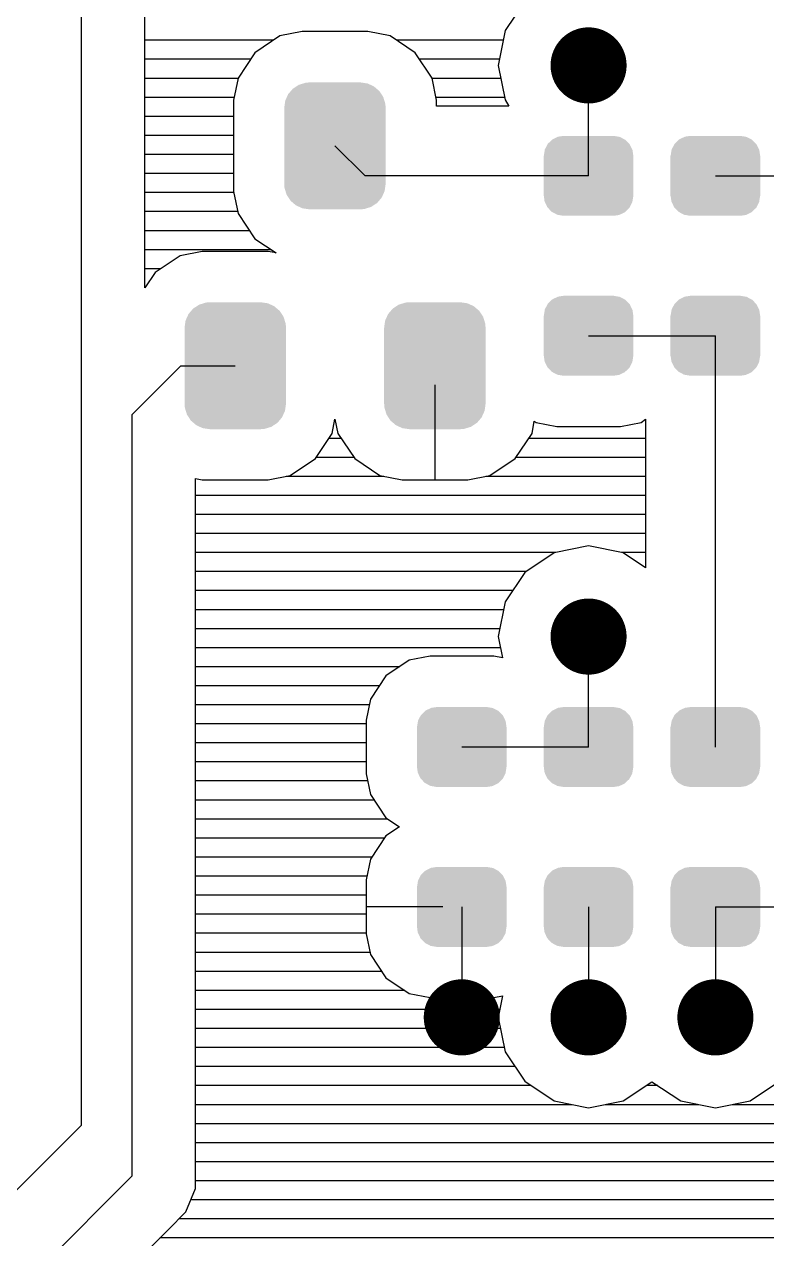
# Model space of a CAD drawing. Extents: x 295 to 953, y 10 to 290.
# Drawn here: x 705.93 to 722.29, y 219.61 to 246.35 of the extents above; entities that cross this region are included whole.
import ezdxf

# ---------------------------------------------------------------- set-up
doc = ezdxf.new("R2010")
doc.units = 0
doc.header["$LTSCALE"] = 5
doc.header["$MEASUREMENT"] = 0
doc.layers.get('0').update_dxf_attribs({"linetype": 'CONTINUOUS', "lineweight": 25})
doc.layers.add('DV-DPO-A6_BOT', color=7, linetype='CONTINUOUS')

msp = doc.modelspace()

# ---------------------------------------------------------------- linework, layer by layer
at = {"const_width": 0.838}
for points in [[(718.784, 245.441, -1), (717.946, 245.441, -1)], [(718.784, 232.868, -1), (717.946, 232.868, -1)], [(715.99, 224.486, -1), (715.152, 224.486, -1)], [(718.784, 224.486, -1), (717.946, 224.486, -1)], [(721.578, 224.486, -1), (720.74, 224.486, -1)]]:
    msp.add_lwpolyline(points, format="xyb", close=True, dxfattribs=at)
for points in [[(713.801, 244.808), (713.755, 244.877), (711.746, 244.808), (711.806, 244.877)], [(713.755, 244.877), (713.696, 244.927), (711.806, 244.877), (711.849, 244.927)], [(713.696, 244.927), (713.635, 244.98), (711.849, 244.927), (711.928, 244.98)], [(713.635, 244.98), (713.56, 245.014), (711.928, 244.98), (711.981, 245.014)], [(713.56, 245.014), (713.492, 245.044), (711.981, 245.014), (712.081, 245.044)], [(713.492, 245.044), (713.383, 245.06), (712.081, 245.044), (712.132, 245.06)], [(713.383, 245.06), (713.336, 245.067), (712.132, 245.06), (712.218, 245.067)], [(713.888, 244.594), (713.866, 244.664), (711.672, 244.594), (711.682, 244.664)], [(713.866, 244.664), (713.842, 244.745), (711.682, 244.664), (711.718, 244.745)], [(713.842, 244.745), (713.801, 244.808), (711.718, 244.745), (711.746, 244.808)], [(713.894, 244.508), (713.888, 244.594), (711.659, 244.508), (711.672, 244.594)], [(713.894, 242.832), (713.894, 244.508), (711.659, 242.832), (711.659, 244.508)], [(719.176, 243.802), (719.16, 243.811), (717.556, 243.802), (717.565, 243.811)], [(719.16, 243.811), (719.053, 243.867), (717.565, 243.811), (717.682, 243.867)], [(719.053, 243.867), (719.026, 243.872), (717.682, 243.867), (717.691, 243.872)], [(719.026, 243.872), (718.915, 243.89), (717.691, 243.872), (717.814, 243.89)], [(721.97, 243.802), (721.954, 243.811), (720.35, 243.802), (720.359, 243.811)], [(721.954, 243.811), (721.847, 243.867), (720.359, 243.811), (720.476, 243.867)], [(721.847, 243.867), (721.82, 243.872), (720.476, 243.867), (720.485, 243.872)], [(721.82, 243.872), (721.709, 243.89), (720.485, 243.872), (720.608, 243.89)], [(719.351, 243.452), (719.333, 243.576), (717.379, 243.452), (717.399, 243.576)], [(719.333, 243.576), (719.327, 243.59), (717.399, 243.576), (717.401, 243.59)], [(719.327, 243.59), (719.273, 243.702), (717.401, 243.59), (717.459, 243.702)], [(719.273, 243.702), (719.262, 243.713), (717.459, 243.702), (717.465, 243.713)], [(719.262, 243.713), (719.176, 243.802), (717.465, 243.713), (717.556, 243.802)], [(722.145, 243.452), (722.127, 243.576), (720.173, 243.452), (720.193, 243.576)], [(722.127, 243.576), (722.121, 243.59), (720.193, 243.576), (720.195, 243.59)], [(722.121, 243.59), (722.067, 243.702), (720.195, 243.59), (720.253, 243.702)], [(722.067, 243.702), (722.056, 243.713), (720.253, 243.702), (720.259, 243.713)], [(722.056, 243.713), (721.97, 243.802), (720.259, 243.713), (720.35, 243.802)], [(719.354, 242.569), (719.354, 243.452), (717.376, 242.569), (717.376, 243.452)], [(722.148, 242.569), (722.148, 243.452), (720.17, 242.569), (720.17, 243.452)], [(713.882, 242.745), (713.894, 242.832), (711.666, 242.745), (711.659, 242.832)], [(713.872, 242.675), (713.882, 242.745), (711.687, 242.675), (711.666, 242.745)], [(713.836, 242.594), (713.872, 242.675), (711.712, 242.594), (711.687, 242.675)], [(713.807, 242.532), (713.836, 242.594), (711.753, 242.532), (711.712, 242.594)], [(713.748, 242.462), (713.807, 242.532), (711.799, 242.462), (711.753, 242.532)], [(719.331, 242.445), (719.351, 242.569), (717.396, 242.445), (717.379, 242.569)], [(722.125, 242.445), (722.145, 242.569), (720.19, 242.445), (720.173, 242.569)], [(713.705, 242.412), (713.748, 242.462), (711.857, 242.412), (711.799, 242.462)], [(713.625, 242.36), (713.705, 242.412), (711.918, 242.36), (711.857, 242.412)], [(713.573, 242.326), (713.625, 242.36), (711.994, 242.326), (711.918, 242.36)], [(713.473, 242.295), (713.573, 242.326), (712.062, 242.295), (711.994, 242.326)], [(713.422, 242.279), (713.473, 242.295), (712.171, 242.279), (712.062, 242.295)], [(713.336, 242.273), (713.422, 242.279), (712.218, 242.273), (712.171, 242.279)], [(719.329, 242.431), (719.331, 242.445), (717.403, 242.431), (717.396, 242.445)], [(719.271, 242.319), (719.329, 242.431), (717.457, 242.319), (717.403, 242.431)], [(719.265, 242.307), (719.271, 242.319), (717.468, 242.307), (717.457, 242.319)], [(719.173, 242.218), (719.265, 242.307), (717.553, 242.218), (717.468, 242.307)], [(719.165, 242.21), (719.173, 242.218), (717.57, 242.21), (717.553, 242.218)], [(719.048, 242.153), (719.165, 242.21), (717.677, 242.153), (717.57, 242.21)], [(722.123, 242.431), (722.125, 242.445), (720.197, 242.431), (720.19, 242.445)], [(722.065, 242.319), (722.123, 242.431), (720.251, 242.319), (720.197, 242.431)], [(722.059, 242.307), (722.065, 242.319), (720.262, 242.307), (720.251, 242.319)], [(721.967, 242.218), (722.059, 242.307), (720.347, 242.218), (720.262, 242.307)], [(721.959, 242.21), (721.967, 242.218), (720.364, 242.21), (720.347, 242.218)], [(721.842, 242.153), (721.959, 242.21), (720.471, 242.153), (720.364, 242.21)], [(719.039, 242.149), (719.048, 242.153), (717.703, 242.149), (717.677, 242.153)], [(718.915, 242.13), (719.039, 242.149), (717.814, 242.13), (717.703, 242.149)], [(721.833, 242.149), (721.842, 242.153), (720.497, 242.149), (720.471, 242.153)], [(721.709, 242.13), (721.833, 242.149), (720.608, 242.13), (720.497, 242.149)], [(719.16, 240.29), (719.053, 240.347), (717.565, 240.29), (717.682, 240.347)], [(719.053, 240.347), (719.026, 240.351), (717.682, 240.347), (717.691, 240.351)], [(719.026, 240.351), (718.915, 240.37), (717.691, 240.351), (717.814, 240.37)], [(721.954, 240.29), (721.847, 240.347), (720.359, 240.29), (720.476, 240.347)], [(721.847, 240.347), (721.82, 240.351), (720.476, 240.347), (720.485, 240.351)], [(721.82, 240.351), (721.709, 240.37), (720.485, 240.351), (720.608, 240.37)], [(711.559, 240.038), (711.5, 240.088), (709.61, 240.038), (709.653, 240.088)], [(711.5, 240.088), (711.439, 240.14), (709.653, 240.088), (709.732, 240.14)], [(711.439, 240.14), (711.363, 240.175), (709.732, 240.14), (709.785, 240.175)], [(711.363, 240.175), (711.296, 240.205), (709.785, 240.175), (709.885, 240.205)], [(711.296, 240.205), (711.187, 240.221), (709.885, 240.205), (709.936, 240.221)], [(711.187, 240.221), (711.14, 240.227), (709.936, 240.221), (710.022, 240.227)], [(715.957, 240.038), (715.898, 240.088), (714.008, 240.038), (714.051, 240.088)], [(715.898, 240.088), (715.837, 240.14), (714.051, 240.088), (714.13, 240.14)], [(715.837, 240.14), (715.761, 240.175), (714.13, 240.14), (714.183, 240.175)], [(715.761, 240.175), (715.693, 240.205), (714.183, 240.175), (714.283, 240.205)], [(715.693, 240.205), (715.585, 240.221), (714.283, 240.205), (714.333, 240.221)], [(715.585, 240.221), (715.537, 240.227), (714.333, 240.221), (714.42, 240.227)], [(719.333, 240.055), (719.327, 240.069), (717.399, 240.055), (717.401, 240.069)], [(719.327, 240.069), (719.273, 240.181), (717.401, 240.069), (717.459, 240.181)], [(719.273, 240.181), (719.262, 240.193), (717.459, 240.181), (717.465, 240.193)], [(719.262, 240.193), (719.176, 240.282), (717.465, 240.193), (717.556, 240.282)], [(719.176, 240.282), (719.16, 240.29), (717.556, 240.282), (717.565, 240.29)], [(722.127, 240.055), (722.121, 240.069), (720.193, 240.055), (720.195, 240.069)], [(722.121, 240.069), (722.067, 240.181), (720.195, 240.069), (720.253, 240.181)], [(722.067, 240.181), (722.056, 240.193), (720.253, 240.181), (720.259, 240.193)], [(722.056, 240.193), (721.97, 240.282), (720.259, 240.193), (720.35, 240.282)], [(721.97, 240.282), (721.954, 240.29), (720.35, 240.282), (720.359, 240.29)], [(711.692, 239.755), (711.67, 239.825), (709.476, 239.755), (709.485, 239.825)], [(711.67, 239.825), (711.646, 239.906), (709.485, 239.825), (709.522, 239.906)], [(711.646, 239.906), (711.605, 239.968), (709.522, 239.906), (709.55, 239.968)], [(711.605, 239.968), (711.559, 240.038), (709.55, 239.968), (709.61, 240.038)], [(716.089, 239.755), (716.068, 239.825), (713.873, 239.755), (713.883, 239.825)], [(716.068, 239.825), (716.043, 239.906), (713.883, 239.825), (713.92, 239.906)], [(716.043, 239.906), (716.002, 239.968), (713.92, 239.906), (713.948, 239.968)], [(716.002, 239.968), (715.957, 240.038), (713.948, 239.968), (714.008, 240.038)], [(719.354, 239.048), (719.354, 239.931), (717.376, 239.048), (717.376, 239.931)], [(719.351, 239.931), (719.333, 240.055), (717.379, 239.931), (717.399, 240.055)], [(722.148, 239.048), (722.148, 239.931), (720.17, 239.048), (720.17, 239.931)], [(722.145, 239.931), (722.127, 240.055), (720.173, 239.931), (720.193, 240.055)], [(711.698, 239.669), (711.692, 239.755), (709.463, 239.669), (709.476, 239.755)], [(711.698, 237.992), (711.698, 239.669), (709.463, 237.992), (709.463, 239.669)], [(716.096, 239.669), (716.089, 239.755), (713.861, 239.669), (713.873, 239.755)], [(716.096, 237.992), (716.096, 239.669), (713.861, 237.992), (713.861, 239.669)], [(719.331, 238.925), (719.351, 239.048), (717.396, 238.925), (717.379, 239.048)], [(722.125, 238.925), (722.145, 239.048), (720.19, 238.925), (720.173, 239.048)], [(719.329, 238.911), (719.331, 238.925), (717.403, 238.911), (717.396, 238.925)], [(719.271, 238.799), (719.329, 238.911), (717.457, 238.799), (717.403, 238.911)], [(719.265, 238.787), (719.271, 238.799), (717.468, 238.787), (717.457, 238.799)], [(719.173, 238.698), (719.265, 238.787), (717.553, 238.698), (717.468, 238.787)], [(722.123, 238.911), (722.125, 238.925), (720.197, 238.911), (720.19, 238.925)], [(722.065, 238.799), (722.123, 238.911), (720.251, 238.799), (720.197, 238.911)], [(722.059, 238.787), (722.065, 238.799), (720.262, 238.787), (720.251, 238.799)], [(721.967, 238.698), (722.059, 238.787), (720.347, 238.698), (720.262, 238.787)], [(719.165, 238.689), (719.173, 238.698), (717.57, 238.689), (717.553, 238.698)], [(719.048, 238.633), (719.165, 238.689), (717.677, 238.633), (717.57, 238.689)], [(719.039, 238.628), (719.048, 238.633), (717.703, 238.628), (717.677, 238.633)], [(718.915, 238.61), (719.039, 238.628), (717.814, 238.61), (717.703, 238.628)], [(721.959, 238.689), (721.967, 238.698), (720.364, 238.689), (720.347, 238.698)], [(721.842, 238.633), (721.959, 238.689), (720.471, 238.633), (720.364, 238.689)], [(721.833, 238.628), (721.842, 238.633), (720.497, 238.628), (720.471, 238.633)], [(721.709, 238.61), (721.833, 238.628), (720.608, 238.61), (720.497, 238.628)], [(711.686, 237.906), (711.698, 237.992), (709.47, 237.906), (709.463, 237.992)], [(716.084, 237.906), (716.096, 237.992), (713.868, 237.906), (713.861, 237.992)], [(711.676, 237.836), (711.686, 237.906), (709.491, 237.836), (709.47, 237.906)], [(711.639, 237.755), (711.676, 237.836), (709.516, 237.755), (709.491, 237.836)], [(711.611, 237.693), (711.639, 237.755), (709.557, 237.693), (709.516, 237.755)], [(711.552, 237.623), (711.611, 237.693), (709.602, 237.623), (709.557, 237.693)], [(716.074, 237.836), (716.084, 237.906), (713.889, 237.836), (713.868, 237.906)], [(716.037, 237.755), (716.074, 237.836), (713.914, 237.755), (713.889, 237.836)], [(716.009, 237.693), (716.037, 237.755), (713.955, 237.693), (713.914, 237.755)], [(715.95, 237.623), (716.009, 237.693), (714, 237.623), (713.955, 237.693)], [(711.509, 237.573), (711.552, 237.623), (709.661, 237.573), (709.602, 237.623)], [(711.429, 237.521), (711.509, 237.573), (709.722, 237.521), (709.661, 237.573)], [(711.377, 237.486), (711.429, 237.521), (709.798, 237.486), (709.722, 237.521)], [(711.277, 237.456), (711.377, 237.486), (709.866, 237.456), (709.798, 237.486)], [(711.226, 237.44), (711.277, 237.456), (709.975, 237.44), (709.866, 237.456)], [(711.14, 237.433), (711.226, 237.44), (710.022, 237.433), (709.975, 237.44)], [(715.906, 237.573), (715.95, 237.623), (714.059, 237.573), (714, 237.623)], [(715.827, 237.521), (715.906, 237.573), (714.12, 237.521), (714.059, 237.573)], [(715.775, 237.486), (715.827, 237.521), (714.196, 237.486), (714.12, 237.521)], [(715.675, 237.456), (715.775, 237.486), (714.264, 237.456), (714.196, 237.486)], [(715.624, 237.44), (715.675, 237.456), (714.372, 237.44), (714.264, 237.456)], [(715.537, 237.433), (715.624, 237.44), (714.42, 237.433), (714.372, 237.44)], [(716.366, 231.238), (716.259, 231.294), (714.771, 231.238), (714.888, 231.294)], [(716.259, 231.294), (716.232, 231.299), (714.888, 231.294), (714.897, 231.299)], [(716.232, 231.299), (716.121, 231.317), (714.897, 231.299), (715.02, 231.317)], [(719.16, 231.238), (719.053, 231.294), (717.565, 231.238), (717.682, 231.294)], [(719.053, 231.294), (719.026, 231.299), (717.682, 231.294), (717.691, 231.299)], [(719.026, 231.299), (718.915, 231.317), (717.691, 231.299), (717.814, 231.317)], [(721.954, 231.238), (721.847, 231.294), (720.359, 231.238), (720.476, 231.294)], [(721.847, 231.294), (721.82, 231.299), (720.476, 231.294), (720.485, 231.299)], [(721.82, 231.299), (721.709, 231.317), (720.485, 231.299), (720.608, 231.317)], [(716.557, 230.879), (716.539, 231.003), (714.585, 230.879), (714.605, 231.003)], [(716.539, 231.003), (716.533, 231.017), (714.605, 231.003), (714.607, 231.017)], [(716.533, 231.017), (716.479, 231.129), (714.607, 231.017), (714.665, 231.129)], [(716.479, 231.129), (716.468, 231.14), (714.665, 231.129), (714.671, 231.14)], [(716.468, 231.14), (716.382, 231.229), (714.671, 231.14), (714.762, 231.229)], [(716.382, 231.229), (716.366, 231.238), (714.762, 231.229), (714.771, 231.238)], [(719.351, 230.879), (719.333, 231.003), (717.379, 230.879), (717.399, 231.003)], [(719.333, 231.003), (719.327, 231.017), (717.399, 231.003), (717.401, 231.017)], [(719.327, 231.017), (719.273, 231.129), (717.401, 231.017), (717.459, 231.129)], [(719.273, 231.129), (719.262, 231.14), (717.459, 231.129), (717.465, 231.14)], [(719.262, 231.14), (719.176, 231.229), (717.465, 231.14), (717.556, 231.229)], [(719.176, 231.229), (719.16, 231.238), (717.556, 231.229), (717.565, 231.238)], [(722.145, 230.879), (722.127, 231.003), (720.173, 230.879), (720.193, 231.003)], [(722.127, 231.003), (722.121, 231.017), (720.193, 231.003), (720.195, 231.017)], [(722.121, 231.017), (722.067, 231.129), (720.195, 231.017), (720.253, 231.129)], [(722.067, 231.129), (722.056, 231.14), (720.253, 231.129), (720.259, 231.14)], [(722.056, 231.14), (721.97, 231.229), (720.259, 231.14), (720.35, 231.229)], [(721.97, 231.229), (721.954, 231.238), (720.35, 231.229), (720.359, 231.238)], [(716.56, 229.996), (716.56, 230.879), (714.582, 229.996), (714.582, 230.879)], [(719.354, 229.996), (719.354, 230.879), (717.376, 229.996), (717.376, 230.879)], [(722.148, 229.996), (722.148, 230.879), (720.17, 229.996), (720.17, 230.879)], [(716.537, 229.872), (716.557, 229.996), (714.602, 229.872), (714.585, 229.996)], [(719.331, 229.872), (719.351, 229.996), (717.396, 229.872), (717.379, 229.996)], [(722.125, 229.872), (722.145, 229.996), (720.19, 229.872), (720.173, 229.996)], [(716.535, 229.858), (716.537, 229.872), (714.609, 229.858), (714.602, 229.872)], [(716.477, 229.746), (716.535, 229.858), (714.663, 229.746), (714.609, 229.858)], [(716.471, 229.734), (716.477, 229.746), (714.674, 229.734), (714.663, 229.746)], [(716.379, 229.645), (716.471, 229.734), (714.759, 229.645), (714.674, 229.734)], [(716.371, 229.637), (716.379, 229.645), (714.776, 229.637), (714.759, 229.645)], [(716.254, 229.58), (716.371, 229.637), (714.883, 229.58), (714.776, 229.637)], [(719.329, 229.858), (719.331, 229.872), (717.403, 229.858), (717.396, 229.872)], [(719.271, 229.746), (719.329, 229.858), (717.457, 229.746), (717.403, 229.858)], [(719.265, 229.734), (719.271, 229.746), (717.468, 229.734), (717.457, 229.746)], [(719.173, 229.645), (719.265, 229.734), (717.553, 229.645), (717.468, 229.734)], [(719.165, 229.637), (719.173, 229.645), (717.57, 229.637), (717.553, 229.645)], [(719.048, 229.58), (719.165, 229.637), (717.677, 229.58), (717.57, 229.637)], [(722.123, 229.858), (722.125, 229.872), (720.197, 229.858), (720.19, 229.872)], [(722.065, 229.746), (722.123, 229.858), (720.251, 229.746), (720.197, 229.858)], [(722.059, 229.734), (722.065, 229.746), (720.262, 229.734), (720.251, 229.746)], [(721.967, 229.645), (722.059, 229.734), (720.347, 229.645), (720.262, 229.734)], [(721.959, 229.637), (721.967, 229.645), (720.364, 229.637), (720.347, 229.645)], [(721.842, 229.58), (721.959, 229.637), (720.471, 229.58), (720.364, 229.637)], [(716.245, 229.576), (716.254, 229.58), (714.909, 229.576), (714.883, 229.58)], [(716.121, 229.557), (716.245, 229.576), (715.02, 229.557), (714.909, 229.576)], [(719.039, 229.576), (719.048, 229.58), (717.703, 229.576), (717.677, 229.58)], [(718.915, 229.557), (719.039, 229.576), (717.814, 229.557), (717.703, 229.576)], [(721.833, 229.576), (721.842, 229.58), (720.497, 229.576), (720.471, 229.58)], [(721.709, 229.557), (721.833, 229.576), (720.608, 229.557), (720.497, 229.576)], [(716.366, 227.717), (716.259, 227.774), (714.771, 227.717), (714.888, 227.774)], [(716.259, 227.774), (716.232, 227.778), (714.888, 227.774), (714.897, 227.778)], [(716.232, 227.778), (716.121, 227.797), (714.897, 227.778), (715.02, 227.797)], [(719.16, 227.717), (719.053, 227.774), (717.565, 227.717), (717.682, 227.774)], [(719.053, 227.774), (719.026, 227.778), (717.682, 227.774), (717.691, 227.778)], [(719.026, 227.778), (718.915, 227.797), (717.691, 227.778), (717.814, 227.797)], [(721.954, 227.717), (721.847, 227.774), (720.359, 227.717), (720.476, 227.774)], [(721.847, 227.774), (721.82, 227.778), (720.476, 227.774), (720.485, 227.778)], [(721.82, 227.778), (721.709, 227.797), (720.485, 227.778), (720.608, 227.797)], [(716.533, 227.496), (716.479, 227.608), (714.607, 227.496), (714.665, 227.608)], [(716.479, 227.608), (716.468, 227.62), (714.665, 227.608), (714.671, 227.62)], [(716.468, 227.62), (716.382, 227.709), (714.671, 227.62), (714.762, 227.709)], [(716.382, 227.709), (716.366, 227.717), (714.762, 227.709), (714.771, 227.717)], [(719.327, 227.496), (719.273, 227.608), (717.401, 227.496), (717.459, 227.608)], [(719.273, 227.608), (719.262, 227.62), (717.459, 227.608), (717.465, 227.62)], [(719.262, 227.62), (719.176, 227.709), (717.465, 227.62), (717.556, 227.709)], [(719.176, 227.709), (719.16, 227.717), (717.556, 227.709), (717.565, 227.717)], [(722.121, 227.496), (722.067, 227.608), (720.195, 227.496), (720.253, 227.608)], [(722.067, 227.608), (722.056, 227.62), (720.253, 227.608), (720.259, 227.62)], [(722.056, 227.62), (721.97, 227.709), (720.259, 227.62), (720.35, 227.709)], [(721.97, 227.709), (721.954, 227.717), (720.35, 227.709), (720.359, 227.717)], [(716.56, 226.475), (716.56, 227.358), (714.582, 226.475), (714.582, 227.358)], [(716.557, 227.358), (716.539, 227.482), (714.585, 227.358), (714.605, 227.482)], [(716.539, 227.482), (716.533, 227.496), (714.605, 227.482), (714.607, 227.496)], [(719.354, 226.475), (719.354, 227.358), (717.376, 226.475), (717.376, 227.358)], [(719.351, 227.358), (719.333, 227.482), (717.379, 227.358), (717.399, 227.482)], [(719.333, 227.482), (719.327, 227.496), (717.399, 227.482), (717.401, 227.496)], [(722.148, 226.475), (722.148, 227.358), (720.17, 226.475), (720.17, 227.358)], [(722.145, 227.358), (722.127, 227.482), (720.173, 227.358), (720.193, 227.482)], [(722.127, 227.482), (722.121, 227.496), (720.193, 227.482), (720.195, 227.496)], [(716.537, 226.352), (716.557, 226.475), (714.602, 226.352), (714.585, 226.475)], [(719.331, 226.352), (719.351, 226.475), (717.396, 226.352), (717.379, 226.475)], [(722.125, 226.352), (722.145, 226.475), (720.19, 226.352), (720.173, 226.475)], [(716.535, 226.338), (716.537, 226.352), (714.609, 226.338), (714.602, 226.352)], [(716.477, 226.226), (716.535, 226.338), (714.663, 226.226), (714.609, 226.338)], [(716.471, 226.214), (716.477, 226.226), (714.674, 226.214), (714.663, 226.226)], [(716.379, 226.125), (716.471, 226.214), (714.759, 226.125), (714.674, 226.214)], [(719.329, 226.338), (719.331, 226.352), (717.403, 226.338), (717.396, 226.352)], [(719.271, 226.226), (719.329, 226.338), (717.457, 226.226), (717.403, 226.338)], [(719.265, 226.214), (719.271, 226.226), (717.468, 226.214), (717.457, 226.226)], [(719.173, 226.125), (719.265, 226.214), (717.553, 226.125), (717.468, 226.214)], [(722.123, 226.338), (722.125, 226.352), (720.197, 226.338), (720.19, 226.352)], [(722.065, 226.226), (722.123, 226.338), (720.251, 226.226), (720.197, 226.338)], [(722.059, 226.214), (722.065, 226.226), (720.262, 226.214), (720.251, 226.226)], [(721.967, 226.125), (722.059, 226.214), (720.347, 226.125), (720.262, 226.214)], [(716.371, 226.116), (716.379, 226.125), (714.776, 226.116), (714.759, 226.125)], [(716.254, 226.06), (716.371, 226.116), (714.883, 226.06), (714.776, 226.116)], [(716.245, 226.055), (716.254, 226.06), (714.909, 226.055), (714.883, 226.06)], [(716.121, 226.037), (716.245, 226.055), (715.02, 226.037), (714.909, 226.055)], [(719.165, 226.116), (719.173, 226.125), (717.57, 226.116), (717.553, 226.125)], [(719.048, 226.06), (719.165, 226.116), (717.677, 226.06), (717.57, 226.116)], [(719.039, 226.055), (719.048, 226.06), (717.703, 226.055), (717.677, 226.06)], [(718.915, 226.037), (719.039, 226.055), (717.814, 226.037), (717.703, 226.055)], [(721.959, 226.116), (721.967, 226.125), (720.364, 226.116), (720.347, 226.125)], [(721.842, 226.06), (721.959, 226.116), (720.471, 226.06), (720.364, 226.116)], [(721.833, 226.055), (721.842, 226.06), (720.497, 226.055), (720.471, 226.06)], [(721.709, 226.037), (721.833, 226.055), (720.608, 226.037), (720.497, 226.055)]]:
    msp.add_solid(points)
at = {"layer": 'DV-DPO-A6_BOT'}
for p, q in [((707.189, 222.111), (707.189, 261.786)), ((708.586, 240.546), (708.586, 261.21)), ((716.951, 246.838), (716.526, 246.207)), ((711.425, 245.994), (708.586, 245.994)), ((711.564, 246.089), (711.011, 245.721)), ((712.056, 246.184), (711.564, 246.089)), ((713.503, 246.184), (712.056, 246.184)), ((713.995, 246.089), (713.503, 246.184)), ((714.548, 245.721), (713.995, 246.089)), ((716.482, 245.994), (714.135, 245.994)), ((716.526, 246.207), (716.376, 245.441)), ((711.011, 245.721), (710.642, 245.162)), ((714.917, 245.162), (714.548, 245.721)), ((710.916, 245.575), (708.586, 245.575)), ((716.398, 245.575), (714.643, 245.575)), ((716.376, 245.441), (716.526, 244.681)), ((718.365, 243.01), (718.365, 245.441)), ((710.642, 245.156), (708.586, 245.156)), ((710.642, 245.162), (710.542, 244.676)), ((715.012, 244.676), (714.917, 245.162)), ((716.431, 245.156), (714.917, 245.156)), ((710.558, 244.737), (708.586, 244.737)), ((710.542, 244.676), (710.542, 242.669)), ((716.515, 244.737), (715.001, 244.737)), ((715.012, 244.547), (715.012, 244.676)), ((716.526, 244.681), (716.61, 244.547)), ((716.61, 244.547), (715.012, 244.547)), ((710.542, 244.318), (708.586, 244.318)), ((710.542, 243.899), (708.586, 243.899)), ((713.442, 243.01), (712.777, 243.67)), ((710.542, 243.48), (708.586, 243.48)), ((710.542, 243.061), (708.586, 243.061)), ((718.365, 243.01), (713.442, 243.01)), ((721.159, 243.01), (723.953, 243.01)), ((710.553, 242.642), (708.586, 242.642)), ((710.542, 242.669), (710.642, 242.178)), ((710.631, 242.222), (708.586, 242.222)), ((710.642, 242.178), (711.011, 241.624)), ((710.894, 241.803), (708.586, 241.803)), ((711.011, 241.624), (711.48, 241.312)), ((711.374, 241.384), (708.586, 241.384)), ((709.368, 241.25), (708.815, 240.881)), ((709.854, 241.345), (709.368, 241.25)), ((711.302, 241.345), (709.854, 241.345)), ((711.48, 241.312), (711.302, 241.345)), ((708.938, 240.965), (708.586, 240.965)), ((708.815, 240.881), (708.586, 240.546)), ((718.365, 239.49), (721.159, 239.49)), ((721.159, 230.437), (721.159, 239.49)), ((708.306, 237.758), (709.379, 238.83)), ((709.379, 238.83), (710.581, 238.83)), ((714.979, 238.411), (714.979, 236.316)), ((708.306, 220.994), (708.306, 237.758)), ((712.715, 237.339), (712.777, 237.651)), ((712.777, 237.651), (712.844, 237.339)), ((717.119, 237.339), (717.169, 237.612)), ((717.169, 237.612), (717.208, 237.584)), ((717.208, 237.584), (717.666, 237.495)), ((717.666, 237.495), (719.069, 237.495)), ((719.069, 237.495), (719.527, 237.584)), ((719.527, 237.584), (719.622, 237.651)), ((719.622, 237.651), (719.622, 234.382)), ((712.347, 236.785), (712.715, 237.339)), ((712.911, 237.232), (712.648, 237.232)), ((712.844, 237.339), (713.213, 236.785)), ((716.744, 236.785), (717.119, 237.339)), ((719.622, 237.232), (717.046, 237.232)), ((711.793, 236.416), (712.347, 236.785)), ((713.19, 236.813), (712.369, 236.813)), ((713.213, 236.785), (713.766, 236.416)), ((716.191, 236.416), (716.744, 236.785)), ((719.622, 236.813), (716.767, 236.813)), ((709.703, 221.273), (709.703, 236.349)), ((709.703, 236.349), (709.854, 236.316)), ((711.302, 236.316), (711.793, 236.416)), ((713.855, 236.394), (711.704, 236.394)), ((713.766, 236.416), (714.258, 236.316)), ((715.705, 236.316), (716.191, 236.416)), ((719.622, 236.394), (716.102, 236.394)), ((709.854, 236.316), (711.302, 236.316)), ((714.258, 236.316), (715.705, 236.316)), ((719.622, 235.975), (709.703, 235.975)), ((719.622, 235.556), (709.703, 235.556)), ((719.622, 235.137), (709.703, 235.137)), ((717.644, 234.718), (709.703, 234.718)), ((718.365, 234.863), (717.605, 234.712)), ((719.13, 234.712), (718.365, 234.863)), ((719.622, 234.718), (719.091, 234.718)), ((717.605, 234.712), (716.957, 234.282)), ((719.622, 234.382), (719.13, 234.712)), ((716.99, 234.299), (709.703, 234.299)), ((716.957, 234.282), (716.526, 233.634)), ((716.694, 233.88), (709.703, 233.88)), ((716.493, 233.46), (709.703, 233.46)), ((716.526, 233.634), (716.376, 232.868)), ((716.409, 233.041), (709.703, 233.041)), ((716.376, 232.868), (716.465, 232.399)), ((718.365, 230.437), (718.365, 232.868)), ((716.42, 232.622), (709.703, 232.622)), ((714.414, 232.348), (713.9, 232.002)), ((714.872, 232.438), (714.414, 232.348)), ((716.275, 232.438), (714.872, 232.438)), ((716.465, 232.399), (716.275, 232.438)), ((714.207, 232.203), (709.703, 232.203)), ((713.755, 231.784), (709.703, 231.784)), ((713.9, 232.002), (713.559, 231.488)), ((713.531, 231.365), (709.703, 231.365)), ((713.559, 231.488), (713.464, 231.03)), ((713.464, 231.03), (713.464, 229.845)), ((713.464, 230.946), (709.703, 230.946)), ((713.464, 230.527), (709.703, 230.527)), ((718.365, 230.437), (715.571, 230.437)), ((713.464, 230.108), (709.703, 230.108)), ((713.498, 229.689), (709.703, 229.689)), ((713.464, 229.845), (713.559, 229.392)), ((713.559, 229.392), (713.9, 228.878)), ((713.637, 229.269), (709.703, 229.269)), ((713.934, 228.85), (709.703, 228.85)), ((713.9, 228.878), (714.196, 228.677)), ((714.196, 228.677), (713.9, 228.482)), ((713.867, 228.431), (709.703, 228.431)), ((713.9, 228.482), (713.559, 227.967)), ((713.587, 228.012), (709.703, 228.012)), ((713.559, 227.967), (713.464, 227.515)), ((713.481, 227.593), (709.703, 227.593)), ((713.464, 227.515), (713.464, 226.325)), ((713.464, 227.174), (709.703, 227.174)), ((713.464, 226.755), (709.703, 226.755)), ((715.152, 226.917), (713.464, 226.917)), ((715.571, 226.917), (715.571, 224.486)), ((718.365, 226.917), (718.365, 224.486)), ((721.159, 226.917), (723.953, 226.917)), ((721.159, 226.917), (721.159, 224.486)), ((715.571, 226.498), (715.571, 224.922)), ((713.464, 226.336), (709.703, 226.336)), ((713.464, 226.325), (713.559, 225.872)), ((713.548, 225.917), (709.703, 225.917)), ((713.559, 225.872), (713.9, 225.358)), ((713.805, 225.498), (709.703, 225.498)), ((713.9, 225.358), (714.414, 225.011)), ((714.314, 225.078), (709.703, 225.078)), ((714.414, 225.011), (714.872, 224.922)), ((714.872, 224.922), (716.275, 224.922)), ((716.275, 224.922), (716.465, 224.961)), ((716.465, 224.961), (716.376, 224.486)), ((716.409, 224.659), (709.703, 224.659)), ((716.376, 224.486), (716.526, 223.726)), ((716.42, 224.24), (709.703, 224.24)), ((716.504, 223.821), (709.703, 223.821)), ((716.526, 223.726), (716.957, 223.078)), ((716.739, 223.402), (709.703, 223.402)), ((717.096, 222.983), (709.703, 222.983)), ((716.957, 223.078), (717.605, 222.648)), ((719.13, 222.648), (719.762, 223.067)), ((719.89, 222.983), (719.639, 222.983)), ((719.762, 223.067), (720.399, 222.648)), ((721.924, 222.648), (722.573, 223.078)), ((718.002, 222.564), (709.703, 222.564)), ((717.605, 222.648), (718.365, 222.491)), ((718.365, 222.491), (719.13, 222.648)), ((720.796, 222.564), (718.734, 222.564)), ((720.399, 222.648), (721.159, 222.491)), ((721.159, 222.491), (721.924, 222.648)), ((726.384, 222.564), (721.528, 222.564)), ((703.836, 218.758), (707.189, 222.111)), ((744.349, 222.145), (709.703, 222.145)), ((744.349, 221.726), (709.703, 221.726)), ((744.349, 221.307), (709.703, 221.307)), ((709.703, 220.72), (709.703, 221.273)), ((704.954, 217.641), (708.306, 220.994)), ((744.349, 220.887), (709.703, 220.887)), ((709.491, 220.206), (709.703, 220.72)), ((744.349, 220.468), (709.603, 220.468)), ((709.1, 219.809), (709.491, 220.206)), ((744.349, 220.049), (709.34, 220.049)), ((706.138, 216.853), (709.1, 219.809)), ((744.349, 219.63), (708.921, 219.63))]:
    msp.add_line(p, q, dxfattribs=at)

doc.saveas('drawing.dxf')
